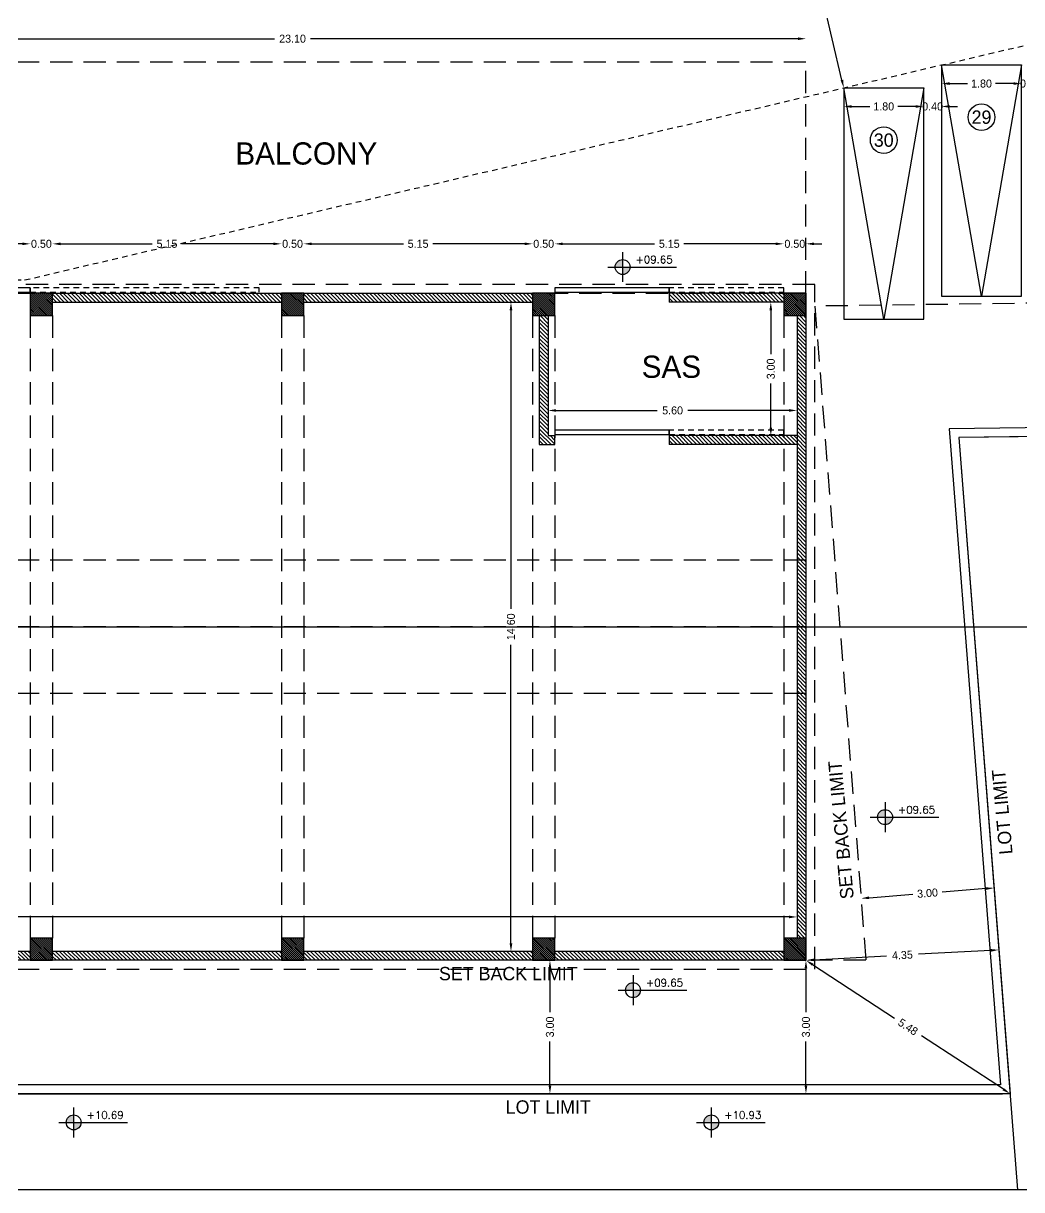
# Model space of a CAD drawing. Header units: metres. Extents: x -353217 to -351774, y -68080 to -67552.
# Drawn here: x -352449.55 to -352427.09, y -67885.88 to -67859.64 of the extents above; entities that cross this region are included whole.
import ezdxf
from ezdxf.enums import TextEntityAlignment as Align

# ---------------------------------------------------------------- set-up
doc = ezdxf.new("R2010")
doc.units = ezdxf.units.M
doc.header["$MEASUREMENT"] = 0
doc.header["$PDMODE"] = 2
doc.header["$PDSIZE"] = -0.6
doc.linetypes.add('DASHED', pattern=[0.75, 0.5, -0.25])
doc.linetypes.add('HIDDEN2', pattern=[0.1875, 0.125, -0.0625])
for name, color, linetype in [('A-dim', 4, 'Continuous'), ('A-HATCH', 9, 'Continuous'), ('A-levels', 4, 'Continuous'), ('A-TEXT', 6, 'Continuous'), ('A-walls', 5, 'Continuous'), ('axe', 9, 'HIDDEN2'), ('car', 7, 'Continuous'), ('Dim', 40, 'Continuous'), ('gate', 4, 'Continuous'), ('lot', 3, 'Continuous'), ('proj', 2, 'DASHED'), ('structure', 3, 'Continuous')]:
    doc.layers.add(name, color=color, linetype=linetype)
doc.styles.add('ROMANS', font='romans', dxfattribs={"height": 0.4})
doc.dimstyles.get("Standard").update_dxf_attribs({"dimtxt": 0.18, "dimasz": 0.18, "dimexe": 0.18, "dimexo": 0.0625, "dimgap": 0.09, "dimtad": 0, "dimzin": 0, "dimdsep": 46, "dimtxsty": 'Standard', "dimcen": 0.09, "dimse1": 1, "dimse2": 1, "dimadec": 0, "dimazin": 0, "dimtfac": 1, "dimtix": 1, "dimtofl": 0, "dimtmove": 0, "dimatfit": 3, "dimfxl": 1, "dimtolj": 1, "dimtzin": 0, "dimarcsym": 0})

# ---------------------------------------------------------------- blocks, each defined once
blk = doc.blocks.new('planlev')
h = blk.add_hatch(color=256)
h.paths.add_polyline_path([(0, 0.2, 0.414214), (-0.2, 0), (0, 0)])
h.paths.add_polyline_path([(0.2, 0), (0, 0), (0, -0.2, 0.414214)])
for p, q in [((0, 0.4), (0, -0.4)), ((-0.4, 0), (1.445, 0))]:
    blk.add_line(p, q)
blk.add_circle((0, 0), 0.2)
at = {"style": 'ROMANS'}
for tag, p in [('LEVEL-NOTATION', (0.345, 0.099)), ('FINISH', (0.345, -0.301))]:
    blk.add_attdef(tag, p, '', height=0.2, dxfattribs=at)
blk = doc.blocks.new('*D44')
at = {"layer": 'A-dim', "color": 0, "lineweight": -2, "transparency": 16777216}
for p, q in [((-352430.911, -67861.515), (-352430.506, -67861.515)), ((-352429.471, -67861.515), (-352429.876, -67861.515))]:
    blk.add_line(p, q, dxfattribs=at)
at = {"layer": 'A-dim', "color": 0, "transparency": 16777216}
for points in [[(-352430.911, -67861.485), (-352430.911, -67861.545), (-352431.091, -67861.515)], [(-352429.471, -67861.485), (-352429.471, -67861.545), (-352429.291, -67861.515)]]:
    blk.add_solid(points, dxfattribs=at)
at = {"layer": 'Defpoints', "color": 0, "transparency": 16777216}
for p in [(-352431.091, -67861.096), (-352429.291, -67861.096), (-352429.291, -67861.515)]:
    blk.add_point(p, dxfattribs=at)
at = {"layer": 'A-dim', "color": 0, "transparency": 16777216, "insert": (-352430.191, -67861.515), "char_height": 0.18, "attachment_point": 5}
blk.add_mtext('\\A1;1.80', dxfattribs=at)
blk = doc.blocks.new('*D45')
at = {"layer": 'A-dim', "color": 0, "lineweight": -2, "transparency": 16777216}
for p, q in [((-352429.471, -67861.515), (-352429.651, -67861.515)), ((-352428.711, -67861.515), (-352428.531, -67861.515))]:
    blk.add_line(p, q, dxfattribs=at)
at = {"layer": 'A-dim', "color": 0, "transparency": 16777216}
for points in [[(-352429.471, -67861.485), (-352429.471, -67861.545), (-352429.291, -67861.515)], [(-352428.711, -67861.485), (-352428.711, -67861.545), (-352428.891, -67861.515)]]:
    blk.add_solid(points, dxfattribs=at)
at = {"layer": 'Defpoints', "color": 0, "transparency": 16777216}
for p in [(-352429.291, -67861.096), (-352428.891, -67861.515), (-352428.891, -67861.515)]:
    blk.add_point(p, dxfattribs=at)
at = {"layer": 'A-dim', "color": 0, "transparency": 16777216, "insert": (-352429.091, -67861.515), "char_height": 0.18, "attachment_point": 5}
blk.add_mtext('\\A1;0.40', dxfattribs=at)
blk = doc.blocks.new('*D46')
at = {"layer": 'A-dim', "color": 0, "lineweight": -2, "transparency": 16777216}
for p, q in [((-352428.711, -67861), (-352428.306, -67861)), ((-352427.271, -67861), (-352427.676, -67861))]:
    blk.add_line(p, q, dxfattribs=at)
at = {"layer": 'A-dim', "color": 0, "transparency": 16777216}
for points in [[(-352428.711, -67860.97), (-352428.711, -67861.03), (-352428.891, -67861)], [(-352427.271, -67860.97), (-352427.271, -67861.03), (-352427.091, -67861)]]:
    blk.add_solid(points, dxfattribs=at)
at = {"layer": 'Defpoints', "color": 0, "transparency": 16777216}
for p in [(-352428.891, -67860.58), (-352427.091, -67860.58), (-352427.091, -67861)]:
    blk.add_point(p, dxfattribs=at)
at = {"layer": 'A-dim', "color": 0, "transparency": 16777216, "insert": (-352427.991, -67861), "char_height": 0.18, "attachment_point": 5}
blk.add_mtext('\\A1;1.80', dxfattribs=at)
blk = doc.blocks.new('*D47')
at = {"layer": 'A-dim', "color": 0, "lineweight": -2, "transparency": 16777216}
for p, q in [((-352427.271, -67861), (-352427.451, -67861)), ((-352426.511, -67861), (-352426.331, -67861))]:
    blk.add_line(p, q, dxfattribs=at)
at = {"layer": 'A-dim', "color": 0, "transparency": 16777216}
for points in [[(-352427.271, -67860.97), (-352427.271, -67861.03), (-352427.091, -67861)], [(-352426.511, -67860.97), (-352426.511, -67861.03), (-352426.691, -67861)]]:
    blk.add_solid(points, dxfattribs=at)
at = {"layer": 'Defpoints', "color": 0, "transparency": 16777216}
for p in [(-352427.091, -67860.58), (-352426.691, -67861), (-352426.691, -67861)]:
    blk.add_point(p, dxfattribs=at)
at = {"layer": 'A-dim', "color": 0, "transparency": 16777216, "insert": (-352426.891, -67861), "char_height": 0.18, "attachment_point": 5}
blk.add_mtext('\\A1;0.40', dxfattribs=at)
blk = doc.blocks.new('*D69')
at = {"layer": 'A-dim', "color": 0, "lineweight": -2, "transparency": 16777216}
for p, q in [((-352454.361, -67864.604), (-352452.296, -67864.604)), ((-352449.571, -67864.604), (-352451.636, -67864.604))]:
    blk.add_line(p, q, dxfattribs=at)
at = {"layer": 'A-dim', "color": 0, "transparency": 16777216}
for points in [[(-352454.361, -67864.574), (-352454.361, -67864.634), (-352454.541, -67864.604)], [(-352449.571, -67864.574), (-352449.571, -67864.634), (-352449.391, -67864.604)]]:
    blk.add_solid(points, dxfattribs=at)
at = {"layer": 'Defpoints', "color": 0, "transparency": 16777216}
for p in [(-352449.391, -67864.604), (-352454.541, -67865.716), (-352449.391, -67865.716)]:
    blk.add_point(p, dxfattribs=at)
at = {"layer": 'A-dim', "color": 0, "transparency": 16777216, "insert": (-352451.966, -67864.604), "char_height": 0.18, "attachment_point": 5}
blk.add_mtext('\\A1;5.15', dxfattribs=at)
blk = doc.blocks.new('*D70')
at = {"layer": 'A-dim', "color": 0, "lineweight": -2, "transparency": 16777216}
for p, q in [((-352449.571, -67864.604), (-352449.751, -67864.604)), ((-352448.711, -67864.604), (-352448.531, -67864.604))]:
    blk.add_line(p, q, dxfattribs=at)
at = {"layer": 'A-dim', "color": 0, "transparency": 16777216}
for points in [[(-352449.571, -67864.574), (-352449.571, -67864.634), (-352449.391, -67864.604)], [(-352448.711, -67864.574), (-352448.711, -67864.634), (-352448.891, -67864.604)]]:
    blk.add_solid(points, dxfattribs=at)
at = {"layer": 'Defpoints', "color": 0, "transparency": 16777216}
for p in [(-352448.891, -67864.604), (-352449.391, -67865.716), (-352448.891, -67865.716)]:
    blk.add_point(p, dxfattribs=at)
at = {"layer": 'A-dim', "color": 0, "transparency": 16777216, "insert": (-352449.141, -67864.604), "char_height": 0.18, "attachment_point": 5}
blk.add_mtext('\\A1;0.50', dxfattribs=at)
blk = doc.blocks.new('*D71')
at = {"layer": 'A-dim', "color": 0, "lineweight": -2, "transparency": 16777216}
for p, q in [((-352448.711, -67864.604), (-352446.646, -67864.604)), ((-352443.921, -67864.604), (-352445.986, -67864.604))]:
    blk.add_line(p, q, dxfattribs=at)
at = {"layer": 'A-dim', "color": 0, "transparency": 16777216}
for points in [[(-352448.711, -67864.574), (-352448.711, -67864.634), (-352448.891, -67864.604)], [(-352443.921, -67864.574), (-352443.921, -67864.634), (-352443.741, -67864.604)]]:
    blk.add_solid(points, dxfattribs=at)
at = {"layer": 'Defpoints', "color": 0, "transparency": 16777216}
for p in [(-352443.741, -67864.604), (-352448.891, -67865.716), (-352443.741, -67865.716)]:
    blk.add_point(p, dxfattribs=at)
at = {"layer": 'A-dim', "color": 0, "transparency": 16777216, "insert": (-352446.316, -67864.604), "char_height": 0.18, "attachment_point": 5}
blk.add_mtext('\\A1;5.15', dxfattribs=at)
blk = doc.blocks.new('*D72')
at = {"layer": 'A-dim', "color": 0, "lineweight": -2, "transparency": 16777216}
for p, q in [((-352443.921, -67864.604), (-352444.101, -67864.604)), ((-352443.061, -67864.604), (-352442.881, -67864.604))]:
    blk.add_line(p, q, dxfattribs=at)
at = {"layer": 'A-dim', "color": 0, "transparency": 16777216}
for points in [[(-352443.921, -67864.574), (-352443.921, -67864.634), (-352443.741, -67864.604)], [(-352443.061, -67864.574), (-352443.061, -67864.634), (-352443.241, -67864.604)]]:
    blk.add_solid(points, dxfattribs=at)
at = {"layer": 'Defpoints', "color": 0, "transparency": 16777216}
for p in [(-352443.241, -67864.604), (-352443.741, -67865.716), (-352443.241, -67865.716)]:
    blk.add_point(p, dxfattribs=at)
at = {"layer": 'A-dim', "color": 0, "transparency": 16777216, "insert": (-352443.491, -67864.604), "char_height": 0.18, "attachment_point": 5}
blk.add_mtext('\\A1;0.50', dxfattribs=at)
blk = doc.blocks.new('*D73')
at = {"layer": 'A-dim', "color": 0, "lineweight": -2, "transparency": 16777216}
for p, q in [((-352443.061, -67864.604), (-352440.996, -67864.604)), ((-352438.271, -67864.604), (-352440.336, -67864.604))]:
    blk.add_line(p, q, dxfattribs=at)
at = {"layer": 'A-dim', "color": 0, "transparency": 16777216}
for points in [[(-352443.061, -67864.574), (-352443.061, -67864.634), (-352443.241, -67864.604)], [(-352438.271, -67864.574), (-352438.271, -67864.634), (-352438.091, -67864.604)]]:
    blk.add_solid(points, dxfattribs=at)
at = {"layer": 'Defpoints', "color": 0, "transparency": 16777216}
for p in [(-352438.091, -67864.604), (-352443.241, -67865.716), (-352438.091, -67865.716)]:
    blk.add_point(p, dxfattribs=at)
at = {"layer": 'A-dim', "color": 0, "transparency": 16777216, "insert": (-352440.666, -67864.604), "char_height": 0.18, "attachment_point": 5}
blk.add_mtext('\\A1;5.15', dxfattribs=at)
blk = doc.blocks.new('*D74')
at = {"layer": 'A-dim', "color": 0, "lineweight": -2, "transparency": 16777216}
for p, q in [((-352438.271, -67864.604), (-352438.451, -67864.604)), ((-352437.411, -67864.604), (-352437.231, -67864.604))]:
    blk.add_line(p, q, dxfattribs=at)
at = {"layer": 'A-dim', "color": 0, "transparency": 16777216}
for points in [[(-352438.271, -67864.574), (-352438.271, -67864.634), (-352438.091, -67864.604)], [(-352437.411, -67864.574), (-352437.411, -67864.634), (-352437.591, -67864.604)]]:
    blk.add_solid(points, dxfattribs=at)
at = {"layer": 'Defpoints', "color": 0, "transparency": 16777216}
for p in [(-352437.591, -67864.604), (-352438.091, -67865.716), (-352437.591, -67865.716)]:
    blk.add_point(p, dxfattribs=at)
at = {"layer": 'A-dim', "color": 0, "transparency": 16777216, "insert": (-352437.841, -67864.604), "char_height": 0.18, "attachment_point": 5}
blk.add_mtext('\\A1;0.50', dxfattribs=at)
blk = doc.blocks.new('*D75')
at = {"layer": 'A-dim', "color": 0, "lineweight": -2, "transparency": 16777216}
for p, q in [((-352437.411, -67864.604), (-352435.346, -67864.604)), ((-352432.621, -67864.604), (-352434.686, -67864.604))]:
    blk.add_line(p, q, dxfattribs=at)
at = {"layer": 'A-dim', "color": 0, "transparency": 16777216}
for points in [[(-352437.411, -67864.574), (-352437.411, -67864.634), (-352437.591, -67864.604)], [(-352432.621, -67864.574), (-352432.621, -67864.634), (-352432.441, -67864.604)]]:
    blk.add_solid(points, dxfattribs=at)
at = {"layer": 'Defpoints', "color": 0, "transparency": 16777216}
for p in [(-352432.441, -67864.604), (-352437.591, -67865.716), (-352432.441, -67865.716)]:
    blk.add_point(p, dxfattribs=at)
at = {"layer": 'A-dim', "color": 0, "transparency": 16777216, "insert": (-352435.016, -67864.604), "char_height": 0.18, "attachment_point": 5}
blk.add_mtext('\\A1;5.15', dxfattribs=at)
blk = doc.blocks.new('*D76')
at = {"layer": 'A-dim', "color": 0, "lineweight": -2, "transparency": 16777216}
for p, q in [((-352432.621, -67864.604), (-352432.801, -67864.604)), ((-352431.761, -67864.604), (-352431.581, -67864.604))]:
    blk.add_line(p, q, dxfattribs=at)
at = {"layer": 'A-dim', "color": 0, "transparency": 16777216}
for points in [[(-352432.621, -67864.574), (-352432.621, -67864.634), (-352432.441, -67864.604)], [(-352431.761, -67864.574), (-352431.761, -67864.634), (-352431.941, -67864.604)]]:
    blk.add_solid(points, dxfattribs=at)
at = {"layer": 'Defpoints', "color": 0, "transparency": 16777216}
for p in [(-352431.941, -67864.604), (-352432.441, -67865.716), (-352431.941, -67865.716)]:
    blk.add_point(p, dxfattribs=at)
at = {"layer": 'A-dim', "color": 0, "transparency": 16777216, "insert": (-352432.191, -67864.604), "char_height": 0.18, "attachment_point": 5}
blk.add_mtext('\\A1;0.50', dxfattribs=at)
blk = doc.blocks.new('*D82')
at = {"layer": 'A-dim', "color": 0, "lineweight": -2, "transparency": 16777216}
for p, q in [((-352432.731, -67866.096), (-352432.731, -67867.086)), ((-352432.731, -67868.736), (-352432.731, -67867.746))]:
    blk.add_line(p, q, dxfattribs=at)
at = {"layer": 'A-dim', "color": 0, "transparency": 16777216}
for points in [[(-352432.761, -67866.096), (-352432.701, -67866.096), (-352432.731, -67865.916)], [(-352432.761, -67868.736), (-352432.701, -67868.736), (-352432.731, -67868.916)]]:
    blk.add_solid(points, dxfattribs=at)
at = {"layer": 'Defpoints', "color": 0, "transparency": 16777216}
for p in [(-352432.441, -67865.916), (-352432.731, -67868.916), (-352432.441, -67868.916)]:
    blk.add_point(p, dxfattribs=at)
at = {"layer": 'A-dim', "color": 0, "transparency": 16777216, "insert": (-352432.731, -67867.416), "char_height": 0.18, "attachment_point": 5, "rotation": 90}
blk.add_mtext('\\A1;3.00', dxfattribs=at)
blk = doc.blocks.new('*D83')
at = {"layer": 'A-dim', "color": 0, "lineweight": -2, "transparency": 16777216}
for p, q in [((-352437.561, -67868.351), (-352435.286, -67868.351)), ((-352432.321, -67868.351), (-352434.596, -67868.351))]:
    blk.add_line(p, q, dxfattribs=at)
at = {"layer": 'A-dim', "color": 0, "transparency": 16777216}
for points in [[(-352437.561, -67868.321), (-352437.561, -67868.381), (-352437.741, -67868.351)], [(-352432.321, -67868.321), (-352432.321, -67868.381), (-352432.141, -67868.351)]]:
    blk.add_solid(points, dxfattribs=at)
at = {"layer": 'Defpoints', "color": 0, "transparency": 16777216}
for p in [(-352437.741, -67868.351), (-352437.741, -67868.916), (-352432.141, -67868.916)]:
    blk.add_point(p, dxfattribs=at)
at = {"layer": 'A-dim', "color": 0, "transparency": 16777216, "insert": (-352434.941, -67868.351), "char_height": 0.18, "attachment_point": 5}
blk.add_mtext('\\A1;5.60', dxfattribs=at)
blk = doc.blocks.new('*D85')
at = {"layer": 'A-dim', "color": 0, "lineweight": -2, "transparency": 16777216}
for p, q in [((-352454.861, -67859.991), (-352443.896, -67859.991)), ((-352432.121, -67859.991), (-352443.086, -67859.991))]:
    blk.add_line(p, q, dxfattribs=at)
at = {"layer": 'A-dim', "color": 0, "transparency": 16777216}
for points in [[(-352454.861, -67859.961), (-352454.861, -67860.021), (-352455.041, -67859.991)], [(-352432.121, -67859.961), (-352432.121, -67860.021), (-352431.941, -67859.991)]]:
    blk.add_solid(points, dxfattribs=at)
at = {"layer": 'Defpoints', "color": 0, "transparency": 16777216}
for p in [(-352431.941, -67859.991), (-352455.041, -67860.516), (-352431.941, -67860.516)]:
    blk.add_point(p, dxfattribs=at)
at = {"layer": 'A-dim', "color": 0, "transparency": 16777216, "insert": (-352443.491, -67859.991), "char_height": 0.18, "attachment_point": 5}
blk.add_mtext('\\A1;23.10', dxfattribs=at)
blk = doc.blocks.new('*D90')
at = {"layer": 'A-dim', "color": 0, "lineweight": -2, "transparency": 16777216}
for p, q in [((-352427.89, -67879.104), (-352428.877, -67879.181)), ((-352430.522, -67879.31), (-352429.535, -67879.233))]:
    blk.add_line(p, q, dxfattribs=at)
at = {"layer": 'A-dim', "color": 0, "transparency": 16777216}
for points in [[(-352427.892, -67879.075), (-352427.887, -67879.134), (-352427.71, -67879.09)], [(-352430.524, -67879.28), (-352430.519, -67879.34), (-352430.701, -67879.324)]]:
    blk.add_solid(points, dxfattribs=at)
at = {"layer": 'Defpoints', "color": 0, "transparency": 16777216}
for p in [(-352427.71, -67879.09), (-352427.602, -67880.483), (-352430.592, -67880.716)]:
    blk.add_point(p, dxfattribs=at)
at = {"layer": 'A-dim', "color": 0, "transparency": 16777216, "insert": (-352429.206, -67879.207), "char_height": 0.18, "attachment_point": 5, "rotation": 4.4625}
blk.add_mtext('\\A1;3.00', dxfattribs=at)
blk = doc.blocks.new('*D200')
at = {"layer": 'A-dim', "color": 0, "lineweight": -2, "transparency": 16777216}
for p, q in [((-352432.42, -67855.43), (-352431.851, -67857.854)), ((-352431.132, -67860.921), (-352431.701, -67858.497))]:
    blk.add_line(p, q, dxfattribs=at)
at = {"layer": 'A-dim', "color": 0, "transparency": 16777216}
for points in [[(-352432.39, -67855.423), (-352432.449, -67855.437), (-352432.461, -67855.255)], [(-352431.103, -67860.914), (-352431.162, -67860.928), (-352431.091, -67861.096)]]:
    blk.add_solid(points, dxfattribs=at)
at = {"layer": 'Defpoints', "color": 0, "transparency": 16777216}
for p in [(-352432.601, -67855.288), (-352431.232, -67861.129), (-352431.091, -67861.096)]:
    blk.add_point(p, dxfattribs=at)
at = {"layer": 'A-dim', "color": 0, "transparency": 16777216, "insert": (-352431.776, -67858.175), "char_height": 0.18, "attachment_point": 5, "rotation": 283.1948}
blk.add_mtext('\\A1;6.00', dxfattribs=at)
blk = doc.blocks.new('*D233')
at = {"layer": 'A-dim', "color": 0, "lineweight": -2, "transparency": 16777216}
for p, q in [((-352437.7, -67880.896), (-352437.7, -67881.886)), ((-352437.7, -67883.536), (-352437.7, -67882.546))]:
    blk.add_line(p, q, dxfattribs=at)
at = {"layer": 'A-dim', "color": 0, "transparency": 16777216}
for points in [[(-352437.73, -67880.896), (-352437.67, -67880.896), (-352437.7, -67880.716)], [(-352437.73, -67883.536), (-352437.67, -67883.536), (-352437.7, -67883.716)]]:
    blk.add_solid(points, dxfattribs=at)
at = {"layer": 'Defpoints', "color": 0, "transparency": 16777216}
for p in [(-352437.591, -67880.716), (-352437.7, -67883.716), (-352437.591, -67883.716)]:
    blk.add_point(p, dxfattribs=at)
at = {"layer": 'A-dim', "color": 0, "transparency": 16777216, "insert": (-352437.7, -67882.216), "char_height": 0.18, "attachment_point": 5, "rotation": 90}
blk.add_mtext('\\A1;3.00', dxfattribs=at)
blk = doc.blocks.new('*D259')
at = {"layer": 'A-dim', "color": 0, "lineweight": -2, "transparency": 16777216}
for p, q in [((-352471.611, -67879.742), (-352452.416, -67879.742)), ((-352432.321, -67879.742), (-352451.516, -67879.742))]:
    blk.add_line(p, q, dxfattribs=at)
at = {"layer": 'A-dim', "color": 0, "transparency": 16777216}
for points in [[(-352471.611, -67879.712), (-352471.611, -67879.772), (-352471.791, -67879.742)], [(-352432.321, -67879.712), (-352432.321, -67879.772), (-352432.141, -67879.742)]]:
    blk.add_solid(points, dxfattribs=at)
at = {"layer": 'Defpoints', "color": 0, "transparency": 16777216}
for p in [(-352432.141, -67879.742), (-352471.791, -67880.216), (-352432.141, -67880.216)]:
    blk.add_point(p, dxfattribs=at)
at = {"layer": 'A-dim', "color": 0, "transparency": 16777216, "insert": (-352451.966, -67879.742), "char_height": 0.18, "attachment_point": 5}
blk.add_mtext('\\A1;39.65', dxfattribs=at)
blk = doc.blocks.new('*D260')
at = {"layer": 'A-dim', "color": 0, "lineweight": -2, "transparency": 16777216}
for p, q in [((-352438.577, -67866.096), (-352438.577, -67872.811)), ((-352438.577, -67880.336), (-352438.577, -67873.621))]:
    blk.add_line(p, q, dxfattribs=at)
at = {"layer": 'A-dim', "color": 0, "transparency": 16777216}
for points in [[(-352438.607, -67866.096), (-352438.547, -67866.096), (-352438.577, -67865.916)], [(-352438.607, -67880.336), (-352438.547, -67880.336), (-352438.577, -67880.516)]]:
    blk.add_solid(points, dxfattribs=at)
at = {"layer": 'Defpoints', "color": 0, "transparency": 16777216}
for p in [(-352438.091, -67865.916), (-352438.577, -67880.516), (-352438.091, -67880.516)]:
    blk.add_point(p, dxfattribs=at)
at = {"layer": 'A-dim', "color": 0, "transparency": 16777216, "insert": (-352438.577, -67873.216), "char_height": 0.18, "attachment_point": 5, "rotation": 90}
blk.add_mtext('\\A1;14.60', dxfattribs=at)
blk = doc.blocks.new('*D357')
at = {"layer": 'A-dim', "color": 0, "lineweight": -2, "transparency": 16777216}
for p, q in [((-352431.79, -67880.815), (-352429.946, -67882.019)), ((-352427.5, -67883.618), (-352429.344, -67882.413))]:
    blk.add_line(p, q, dxfattribs=at)
at = {"layer": 'A-dim', "color": 0, "transparency": 16777216}
for points in [[(-352431.774, -67880.79), (-352431.806, -67880.84), (-352431.941, -67880.716)], [(-352427.483, -67883.593), (-352427.516, -67883.643), (-352427.349, -67883.716)]]:
    blk.add_solid(points, dxfattribs=at)
at = {"layer": 'Defpoints', "color": 0, "transparency": 16777216}
for p in [(-352431.941, -67880.716), (-352427.349, -67883.716), (-352427.349, -67883.716)]:
    blk.add_point(p, dxfattribs=at)
at = {"layer": 'A-dim', "color": 0, "transparency": 16777216, "insert": (-352429.645, -67882.216), "char_height": 0.18, "attachment_point": 5, "rotation": 326.8398}
blk.add_mtext('\\A1;5.48', dxfattribs=at)
blk = doc.blocks.new('*D358')
at = {"layer": 'A-dim', "color": 0, "lineweight": -2, "transparency": 16777216}
for p, q in [((-352431.941, -67880.896), (-352431.941, -67881.886)), ((-352431.941, -67883.536), (-352431.941, -67882.546))]:
    blk.add_line(p, q, dxfattribs=at)
at = {"layer": 'A-dim', "color": 0, "transparency": 16777216}
for points in [[(-352431.971, -67880.896), (-352431.911, -67880.896), (-352431.941, -67880.716)], [(-352431.971, -67883.536), (-352431.911, -67883.536), (-352431.941, -67883.716)]]:
    blk.add_solid(points, dxfattribs=at)
at = {"layer": 'Defpoints', "color": 0, "transparency": 16777216}
for p in [(-352431.941, -67880.716), (-352431.941, -67883.716), (-352431.941, -67883.716)]:
    blk.add_point(p, dxfattribs=at)
at = {"layer": 'A-dim', "color": 0, "transparency": 16777216, "insert": (-352431.941, -67882.216), "char_height": 0.18, "attachment_point": 5, "rotation": 90}
blk.add_mtext('\\A1;3.00', dxfattribs=at)
blk = doc.blocks.new('*D359')
at = {"layer": 'A-dim', "color": 0, "lineweight": -2, "transparency": 16777216}
for p, q in [((-352431.761, -67880.707), (-352430.131, -67880.619)), ((-352427.781, -67880.493), (-352429.412, -67880.58))]:
    blk.add_line(p, q, dxfattribs=at)
at = {"layer": 'A-dim', "color": 0, "transparency": 16777216}
for points in [[(-352431.762, -67880.677), (-352431.759, -67880.737), (-352431.941, -67880.716)], [(-352427.783, -67880.463), (-352427.78, -67880.523), (-352427.602, -67880.483)]]:
    blk.add_solid(points, dxfattribs=at)
at = {"layer": 'Defpoints', "color": 0, "transparency": 16777216}
for p in [(-352427.602, -67880.483), (-352427.602, -67880.483), (-352431.941, -67880.716)]:
    blk.add_point(p, dxfattribs=at)
at = {"layer": 'A-dim', "color": 0, "transparency": 16777216, "insert": (-352429.771, -67880.6), "char_height": 0.18, "attachment_point": 5, "rotation": 3.0793}
blk.add_mtext('\\A1;4.35', dxfattribs=at)

msp = doc.modelspace()

# ---------------------------------------------------------------- hatches: boundary and pattern name
at = {"layer": 'A-HATCH'}
h = msp.add_hatch(dxfattribs=at)
h.set_pattern_fill('LINE', color=256, scale=0.25, angle=315, style=0)
h.set_pattern_definition([(315, (-352449.390604, -67866.216397), (0.0220971, 0.0220971), [])])
h.paths.add_polyline_path([(-352448.8906036, -67865.7163974), (-352449.3906036, -67865.7163974), (-352449.3906036, -67866.2163974), (-352448.8906036, -67866.2163974)])
h = msp.add_hatch(dxfattribs=at)
h.set_pattern_fill('LINE', color=256, scale=0.5, angle=315, style=0)
h.set_pattern_definition([(315, (-352448.890604, -67865.9164), (0.0441942, 0.0441942), [])])
h.paths.add_polyline_path([(-352443.7406036, -67865.7163974), (-352448.8906036, -67865.7163974), (-352448.8906036, -67865.9163974), (-352443.7406036, -67865.9163974)])
h = msp.add_hatch(dxfattribs=at)
h.set_pattern_fill('LINE', color=256, scale=0.25, angle=315, style=0)
h.set_pattern_definition([(315, (-352443.740604, -67866.216397), (0.0220971, 0.0220971), [])])
h.paths.add_polyline_path([(-352443.2406036, -67865.7163974), (-352443.7406036, -67865.7163974), (-352443.7406036, -67866.2163974), (-352443.2406036, -67866.2163974)])
h = msp.add_hatch(dxfattribs=at)
h.set_pattern_fill('LINE', color=256, scale=0.5, angle=315, style=0)
h.set_pattern_definition([(315, (-352443.240604, -67865.9164), (0.0441942, 0.0441942), [])])
h.paths.add_polyline_path([(-352438.0906036, -67865.7163974), (-352443.2406036, -67865.7163974), (-352443.2406036, -67865.9163974), (-352438.0906036, -67865.9163974)])
h = msp.add_hatch(dxfattribs=at)
h.set_pattern_fill('LINE', color=256, scale=0.25, angle=315, style=0)
h.set_pattern_definition([(315, (-352438.090604, -67866.216397), (0.0220971, 0.0220971), [])])
h.paths.add_polyline_path([(-352437.5906036, -67865.7163974), (-352438.0906036, -67865.7163974), (-352438.0906036, -67866.2163974), (-352437.5906036, -67866.2163974)])
h = msp.add_hatch(dxfattribs=at)
h.set_pattern_fill('LINE', color=256, scale=0.5, angle=315, style=0)
h.set_pattern_definition([(315, (-352435.015604, -67865.9164), (0.0441942, 0.0441942), [])])
h.paths.add_polyline_path([(-352432.4406036, -67865.7163974), (-352435.0156036, -67865.7163974), (-352435.0156036, -67865.9163974), (-352432.4406036, -67865.9163974)])
h = msp.add_hatch(dxfattribs=at)
h.set_pattern_fill('LINE', color=256, scale=0.25, angle=315, style=0)
h.set_pattern_definition([(315, (-352432.440604, -67866.216397), (0.0220971, 0.0220971), [])])
h.paths.add_polyline_path([(-352431.9406036, -67865.7163974), (-352432.4406036, -67865.7163974), (-352432.4406036, -67866.2163974), (-352431.9406036, -67866.2163974)])
h = msp.add_hatch(dxfattribs=at)
h.set_pattern_fill('LINE', color=256, scale=0.5, angle=315, style=0)
h.set_pattern_definition([(315, (-352437.940604, -67869.1164), (0.0441942, 0.0441942), [])])
h.paths.add_polyline_path([(-352437.7406036, -67866.2163974), (-352437.9406036, -67866.2163974), (-352437.9406036, -67869.1163974), (-352437.5906036, -67869.1163974), (-352437.5906036, -67868.9163974), (-352437.7406036, -67868.9163974)])
h = msp.add_hatch(dxfattribs=at)
h.set_pattern_fill('LINE', color=256, scale=0.5, angle=315, style=0)
h.set_pattern_definition([(315, (-352432.140604, -67880.2164), (0.04419417, 0.04419417), [])])
h.paths.add_polyline_path([(-352431.9406036, -67866.2163974), (-352432.1406036, -67866.2163974), (-352432.1406036, -67880.2163974), (-352431.9406036, -67880.2163974)])
h = msp.add_hatch(dxfattribs=at)
h.set_pattern_fill('LINE', color=256, scale=0.5, angle=315, style=0)
h.set_pattern_definition([(315, (-352435.015604, -67869.1164), (0.0441942, 0.0441942), [])])
h.paths.add_polyline_path([(-352432.1406036, -67868.9163974), (-352435.0156036, -67868.9163974), (-352435.0156036, -67869.1163974), (-352432.1406036, -67869.1163974)])
h = msp.add_hatch(dxfattribs=at)
h.set_pattern_fill('LINE', color=256, scale=0.25, angle=315, style=0)
h.set_pattern_definition([(315, (-352449.390604, -67880.716397), (0.0220971, 0.0220971), [])])
h.paths.add_polyline_path([(-352448.8906036, -67880.2163974), (-352449.3906036, -67880.2163974), (-352449.3906036, -67880.7163974), (-352448.8906036, -67880.7163974)])
h = msp.add_hatch(dxfattribs=at)
h.set_pattern_fill('LINE', color=256, scale=0.25, angle=315, style=0)
h.set_pattern_definition([(315, (-352443.740604, -67880.716397), (0.0220971, 0.0220971), [])])
h.paths.add_polyline_path([(-352443.2406036, -67880.2163974), (-352443.7406036, -67880.2163974), (-352443.7406036, -67880.7163974), (-352443.2406036, -67880.7163974)])
h = msp.add_hatch(dxfattribs=at)
h.set_pattern_fill('LINE', color=256, scale=0.25, angle=315, style=0)
h.set_pattern_definition([(315, (-352438.090604, -67880.716397), (0.0220971, 0.0220971), [])])
h.paths.add_polyline_path([(-352437.5906036, -67880.2163974), (-352438.0906036, -67880.2163974), (-352438.0906036, -67880.7163974), (-352437.5906036, -67880.7163974)])
h = msp.add_hatch(dxfattribs=at)
h.set_pattern_fill('LINE', color=256, scale=0.25, angle=315, style=0)
h.set_pattern_definition([(315, (-352432.440604, -67880.716397), (0.0220971, 0.0220971), [])])
h.paths.add_polyline_path([(-352431.9406036, -67880.2163974), (-352432.4406036, -67880.2163974), (-352432.4406036, -67880.7163974), (-352431.9406036, -67880.7163974)])
h = msp.add_hatch(dxfattribs=at)
h.set_pattern_fill('LINE', color=256, scale=0.5, angle=315, style=0)
h.set_pattern_definition([(315, (-352454.540604, -67880.7164), (0.0441942, 0.0441942), [])])
h.paths.add_polyline_path([(-352449.3906036, -67880.5163974), (-352454.5406036, -67880.5163974), (-352454.5406036, -67880.7163974), (-352449.3906036, -67880.7163974)])
h = msp.add_hatch(dxfattribs=at)
h.set_pattern_fill('LINE', color=256, scale=0.5, angle=315, style=0)
h.set_pattern_definition([(315, (-352448.890604, -67880.7164), (0.0441942, 0.0441942), [])])
h.paths.add_polyline_path([(-352443.7406036, -67880.5163974), (-352448.8906036, -67880.5163974), (-352448.8906036, -67880.7163974), (-352443.7406036, -67880.7163974)])
h = msp.add_hatch(dxfattribs=at)
h.set_pattern_fill('LINE', color=256, scale=0.5, angle=315, style=0)
h.set_pattern_definition([(315, (-352443.240604, -67880.7164), (0.0441942, 0.0441942), [])])
h.paths.add_polyline_path([(-352438.0906036, -67880.5163974), (-352443.2406036, -67880.5163974), (-352443.2406036, -67880.7163974), (-352438.0906036, -67880.7163974)])
h = msp.add_hatch(dxfattribs=at)
h.set_pattern_fill('LINE', color=256, scale=0.5, angle=315, style=0)
h.set_pattern_definition([(315, (-352437.590604, -67880.7164), (0.0441942, 0.0441942), [])])
h.paths.add_polyline_path([(-352432.4406036, -67880.5163974), (-352437.5906036, -67880.5163974), (-352437.5906036, -67880.7163974), (-352432.4406036, -67880.7163974)])

# ---------------------------------------------------------------- linework, layer by layer
for p, q in [((-352405.2698072, -67868.6562714), (-352428.500662, -67868.9620125)), ((-352428.500662, -67868.9620125), (-352427.180685, -67885.8752964)), ((-352479.1960723, -67883.7163974), (-352427.5158223, -67883.7163974))]:
    msp.add_line(p, q)
at = {"layer": 'A-TEXT'}
for centre in [(-352427.991215, -67861.7547973), (-352430.191215, -67862.2705901)]:
    msp.add_circle(centre, 0.3, dxfattribs=at)
at = {"layer": 'A-walls'}
for p, q in [((-352435.0156036, -67865.7163974), (-352435.0156036, -67865.9163974)), ((-352432.4406036, -67865.7163974), (-352435.0156036, -67865.7163974)), ((-352432.4406036, -67865.9163974), (-352435.0156036, -67865.9163974)), ((-352437.9406036, -67866.2163974), (-352437.9406036, -67869.1163974)), ((-352437.7406036, -67866.2163974), (-352437.7406036, -67868.9163974)), ((-352437.9406036, -67869.1163974), (-352437.5906036, -67869.1163974)), ((-352437.7406036, -67868.9163974), (-352437.5906036, -67868.9163974)), ((-352437.5906036, -67869.1002726), (-352437.5906036, -67868.9163974)), ((-352437.5906036, -67869.1163974), (-352437.5906036, -67868.9163974)), ((-352435.0156036, -67868.9163974), (-352435.0156036, -67869.1163974)), ((-352432.1406036, -67868.9163974), (-352435.0156036, -67868.9163974)), ((-352432.1406036, -67869.1163974), (-352435.0156036, -67869.1163974)), ((-352482.7184885, -67873.2163974), (-352424.3441649, -67873.2163974))]:
    msp.add_line(p, q, dxfattribs=at)
for points in [[(-352479.7652508, -67858.3676991), (-352479.7797468, -67857.8507424), (-352414.4923415, -67842.5440272), (-352413.8815705, -67868.5693195), (-352428.7166581, -67868.7648419), (-352427.5653906, -67883.5163974), (-352479.0600533, -67883.5163974), (-352479.6250452, -67863.3676991)], [(-352432.1406036, -67865.7163974), (-352431.9406036, -67865.7163974), (-352431.9406036, -67880.7163974), (-352471.9906036, -67880.7163974)], [(-352448.8906036, -67865.7163974), (-352443.7406036, -67865.7163974)], [(-352443.2406036, -67865.7163974), (-352438.0906036, -67865.7163974)], [(-352448.8906036, -67865.9163974), (-352443.7406036, -67865.9163974)], [(-352443.2406036, -67865.9163974), (-352438.0906036, -67865.9163974)], [(-352432.1406036, -67866.2163974), (-352432.1406036, -67880.2163974)], [(-352449.3906036, -67880.5163974), (-352454.5406036, -67880.5163974)], [(-352443.7406036, -67880.5163974), (-352448.8906036, -67880.5163974)], [(-352438.0906036, -67880.5163974), (-352443.2406036, -67880.5163974)], [(-352432.4406036, -67880.5163974), (-352437.5906036, -67880.5163974)]]:
    msp.add_lwpolyline(points, dxfattribs=at)
at = {"layer": 'axe'}
msp.add_lwpolyline([(-352479.6057944, -67864.0542222), (-352473.7957375, -67865.4163974), (-352449.5176861, -67865.4163974), (-352414.1501632, -67857.1244366)], dxfattribs=at)
at = {"layer": 'car'}
for points in [[(-352428.891215, -67860.580495), (-352428.891215, -67865.780495), (-352427.091215, -67865.780495), (-352427.091215, -67860.580495), (-352427.991215, -67865.780495), (-352428.891215, -67860.580495), (-352427.091215, -67860.580495)], [(-352431.091215, -67861.0962878), (-352431.091215, -67866.2962878), (-352429.291215, -67866.2962878), (-352429.291215, -67861.0962878), (-352430.191215, -67866.2962878), (-352431.091215, -67861.0962878), (-352429.291215, -67861.0962878)]]:
    msp.add_lwpolyline(points, dxfattribs=at)
at = {"layer": 'Dim'}
msp.add_lwpolyline([(-352494.2698072, -67841.8752964), (-352405.2698072, -67841.8752964), (-352405.2698072, -67885.8752964), (-352494.2698072, -67885.8752964)], close=True, dxfattribs=at)
at = {"layer": 'gate'}
for points in [[(-352449.3906036, -67865.5913974), (-352454.5406036, -67865.5913974), (-352454.5406036, -67865.6913974), (-352449.3906036, -67865.6913974)], [(-352435.0156036, -67865.5939185), (-352437.5906036, -67865.5939185), (-352437.5906036, -67865.6913974), (-352435.0156036, -67865.6913974)], [(-352435.0156036, -67868.7939185), (-352437.5906036, -67868.7939185), (-352437.5906036, -67868.8913974), (-352435.0156036, -67868.8913974)]]:
    msp.add_lwpolyline(points, close=True, dxfattribs=at)
at = {"layer": 'gate', "linetype": 'HIDDEN2'}
for points in [[(-352444.2406036, -67865.5913974), (-352449.3906036, -67865.5913974), (-352449.3906036, -67865.6913974), (-352444.2406036, -67865.6913974)], [(-352432.4406036, -67865.5939185), (-352435.0156036, -67865.5939185), (-352435.0156036, -67865.6913974), (-352432.4406036, -67865.6913974)], [(-352432.4406036, -67868.7939185), (-352435.0156036, -67868.7939185), (-352435.0156036, -67868.8913974), (-352432.4406036, -67868.8913974)]]:
    msp.add_lwpolyline(points, close=True, dxfattribs=at)
at = {"layer": 'lot'}
msp.add_lwpolyline([(-352479.9842414, -67857.6932632), (-352414.2981757, -67842.2930815), (-352413.6768847, -67868.7666391), (-352428.500662, -67868.9620125), (-352427.3491737, -67883.7163974), (-352479.2545236, -67883.7163974), (-352479.9842414, -67857.6932632)], dxfattribs=at)
at = {"layer": 'lot', "linetype": 'DASHED'}
msp.add_lwpolyline([(-352476.9168237, -67860.0554514), (-352417.2106625, -67846.0572659), (-352416.7471723, -67865.8068441), (-352431.7406036, -67866.0044534), (-352430.5924275, -67880.7163974), (-352476.3374678, -67880.7163974)], close=True, dxfattribs=at)
at = {"layer": 'proj'}
for p, q in [((-352449.3906036, -67866.2163974), (-352449.3906036, -67880.2163974)), ((-352448.8906036, -67866.2163974), (-352448.8906036, -67880.2163974)), ((-352443.7406036, -67866.2163974), (-352443.7406036, -67880.2163974)), ((-352443.2406036, -67866.2163974), (-352443.2406036, -67880.2163974)), ((-352438.0906036, -67866.2163974), (-352438.0906036, -67880.2163974)), ((-352437.5906036, -67866.2163974), (-352437.5906036, -67880.2163974)), ((-352432.4406036, -67866.2163974), (-352432.4406036, -67880.2163974)), ((-352431.9406036, -67871.7163974), (-352471.9906036, -67871.7163974)), ((-352431.9406036, -67873.2163974), (-352471.9906036, -67873.2163974)), ((-352431.9406036, -67874.7163974), (-352471.9906036, -67874.7163974))]:
    msp.add_line(p, q, dxfattribs=at)
for points in [[(-352431.9406036, -67865.7163974), (-352431.9406036, -67860.5163974), (-352455.0406036, -67860.5163974), (-352455.0406036, -67865.7163974)], [(-352472.1906036, -67880.9163974), (-352431.7406036, -67880.9163974), (-352431.7406036, -67865.5163974), (-352472.1906036, -67865.5163974)]]:
    msp.add_lwpolyline(points, close=True, dxfattribs=at)
at = {"layer": 'structure'}
for points in [[(-352449.3906036, -67866.2163974), (-352448.8906036, -67866.2163974), (-352448.8906036, -67865.7163974), (-352449.3906036, -67865.7163974)], [(-352438.0906036, -67866.2163974), (-352437.5906036, -67866.2163974), (-352437.5906036, -67865.7163974), (-352438.0906036, -67865.7163974)], [(-352432.4406036, -67866.2163974), (-352431.9406036, -67866.2163974), (-352431.9406036, -67865.7163974), (-352432.4406036, -67865.7163974)], [(-352449.3906036, -67880.7163974), (-352448.8906036, -67880.7163974), (-352448.8906036, -67880.2163974), (-352449.3906036, -67880.2163974)], [(-352443.7406036, -67880.7163974), (-352443.2406036, -67880.7163974), (-352443.2406036, -67880.2163974), (-352443.7406036, -67880.2163974)], [(-352438.0906036, -67880.7163974), (-352437.5906036, -67880.7163974), (-352437.5906036, -67880.2163974), (-352438.0906036, -67880.2163974)], [(-352432.4406036, -67880.7163974), (-352431.9406036, -67880.7163974), (-352431.9406036, -67880.2163974), (-352432.4406036, -67880.2163974)]]:
    msp.add_lwpolyline(points, close=True, dxfattribs=at)
for points in [[(-352443.7406036, -67866.2163974), (-352443.2406036, -67866.2163974), (-352443.2406036, -67865.7163974)], [(-352443.2406036, -67865.7163974), (-352443.7406036, -67865.7163974), (-352443.7406036, -67866.2163974)]]:
    msp.add_lwpolyline(points, dxfattribs=at)

# ---------------------------------------------------------------- block references
at = {"layer": 'A-levels'}
ref = msp.add_blockref('planlev', (-352436.064859, -67865.1254852), dxfattribs=dict(at, xscale=0.8399999999811083, yscale=0.8400000266188385, zscale=0.8399999999811083, rotation=0.01238904898646651))
ref.add_attrib('LEVEL-NOTATION', '+09.65', (-352435.7750067, -67865.0425616), dxfattribs={"height": 0.168, "rotation": 0.01238905, "style": 'ROMANS'})
ref = msp.add_blockref('planlev', (-352430.1619326, -67877.4978401), dxfattribs=dict(at, xscale=0.8399999999811083, yscale=0.8400000266188385, zscale=0.8399999999811083, rotation=0.01238904898646651))
ref.add_attrib('LEVEL-NOTATION', '+09.65', (-352429.8720804, -67877.4149165), dxfattribs={"height": 0.168, "rotation": 0.01238905, "style": 'ROMANS'})
ref = msp.add_blockref('planlev', (-352435.8315672, -67881.3882391), dxfattribs=dict(at, xscale=0.8399999999811083, yscale=0.8400000266188385, zscale=0.8399999999811083, rotation=0.01238904898646651))
ref.add_attrib('LEVEL-NOTATION', '+09.65', (-352435.5417149, -67881.3053155), dxfattribs={"height": 0.168, "rotation": 0.01238905, "style": 'ROMANS'})
ref = msp.add_blockref('planlev', (-352448.4154368, -67884.3634014), dxfattribs=dict(at, xscale=0.8399999999811083, yscale=0.8400000266188385, zscale=0.8399999999811083, rotation=0.01238904898646651))
ref.add_attrib('LEVEL-NOTATION', '+10.69', (-352448.1255845, -67884.2804778), dxfattribs={"height": 0.168, "rotation": 0.01238905, "style": 'ROMANS'})
ref = msp.add_blockref('planlev', (-352434.0698483, -67884.3634014), dxfattribs=dict(at, xscale=0.8399999999811083, yscale=0.8400000266188385, zscale=0.8399999999811083, rotation=0.01238904898646651))
ref.add_attrib('LEVEL-NOTATION', '+10.93', (-352433.779996, -67884.2804778), dxfattribs={"height": 0.168, "rotation": 0.01238905, "style": 'ROMANS'})

# ---------------------------------------------------------------- texts
at = {"layer": 'A-TEXT'}
for s, p in [('29', (-352427.991215, -67861.7547973)), ('30', (-352430.191215, -67862.2705901))]:
    msp.add_text(s, height=0.3, dxfattribs=at).set_placement(p, align=Align.MIDDLE_CENTER)
for s, height, p in [('BALCONY', 0.5, (-352444.7791283, -67862.8214332)), ('SAS', 0.5, (-352435.6368858, -67867.6179226)), ('SET BACK LIMIT', 0.3, (-352440.1966174, -67881.1661027)), ('LOT LIMIT', 0.3, (-352438.6959501, -67884.1661027))]:
    msp.add_text(s, height=height, dxfattribs=at).set_placement(p)
for s, p in [('SET BACK LIMIT', (-352430.8628479, -67879.3261127)), ('LOT LIMIT', (-352427.2899819, -67878.3232727))]:
    msp.add_text(s, height=0.3, rotation=95.1633933, dxfattribs=at).set_placement(p)

# ---------------------------------------------------------------- dimensions: what is measured, and where the dimension line sits
at = {"layer": 'A-dim'}
for p1, p2, distance, picture, middle in [((-352432.6014232, -67855.2876617), (-352431.2318529, -67861.1292605), 0.1444515, '*D200', (-352431.7760001, -67858.1754883)), ((-352430.5924275, -67880.7163974), (-352427.6015222, -67880.4829757), 1.3967762, '*D90', (-352429.2056541, -67879.2071448)), ((-352431.9406036, -67880.7163974), (-352427.6015222, -67880.4829757), 0, '*D359', (-352429.7710629, -67880.5996866)), ((-352431.9406036, -67880.7163974), (-352431.9406036, -67883.7163974), 0, '*D358', (-352431.9406036, -67882.2163974)), ((-352431.9406036, -67880.7163974), (-352427.3491737, -67883.7163974), 0, '*D357', (-352429.6448886, -67882.2163974))]:
    dim = msp.add_aligned_dim(p1=p1, p2=p2, distance=distance, dimstyle='Standard', override={"dimfxl": 0.5}, dxfattribs=at)
    dim.commit()
    dim.dimension.update_dxf_attribs({"geometry": picture, "text_midpoint": middle})
for base, p1, p2, override, picture, middle in [((-352431.9406036, -67859.9912228), (-352455.0406036, -67860.5163974), (-352431.9406036, -67860.5163974), {"dimfxl": 0.5}, '*D85', (-352443.4906036, -67859.9912228)), ((-352427.091215, -67860.9995416), (-352428.891215, -67860.580495), (-352427.091215, -67860.580495), {"dimfxl": 0.5}, '*D46', (-352427.991215, -67860.9995416)), ((-352426.691215, -67860.9995416), (-352427.091215, -67860.580495), (-352426.691215, -67860.9995416), {"dimtmove": 1, "dimfxl": 0.5}, '*D47', (-352426.891215, -67860.9995416)), ((-352429.291215, -67861.5153344), (-352431.091215, -67861.0962878), (-352429.291215, -67861.0962878), {"dimfxl": 0.5}, '*D44', (-352430.191215, -67861.5153344)), ((-352428.891215, -67861.5153344), (-352429.291215, -67861.0962878), (-352428.891215, -67861.5153344), {"dimtmove": 1, "dimfxl": 0.5}, '*D45', (-352429.091215, -67861.5153344)), ((-352449.3906036, -67864.6035901), (-352454.5406036, -67865.7163974), (-352449.3906036, -67865.7163974), {"dimtmove": 1, "dimfxl": 0.5}, '*D69', (-352451.9656036, -67864.6035901)), ((-352448.8906036, -67864.6035901), (-352449.3906036, -67865.7163974), (-352448.8906036, -67865.7163974), {"dimtmove": 1, "dimfxl": 0.5}, '*D70', (-352449.1406036, -67864.6035901)), ((-352443.7406036, -67864.6035901), (-352448.8906036, -67865.7163974), (-352443.7406036, -67865.7163974), {"dimtmove": 1, "dimfxl": 0.5}, '*D71', (-352446.3156036, -67864.6035901)), ((-352443.2406036, -67864.6035901), (-352443.7406036, -67865.7163974), (-352443.2406036, -67865.7163974), {"dimtmove": 1, "dimfxl": 0.5}, '*D72', (-352443.4906036, -67864.6035901)), ((-352438.0906036, -67864.6035901), (-352443.2406036, -67865.7163974), (-352438.0906036, -67865.7163974), {"dimtmove": 1, "dimfxl": 0.5}, '*D73', (-352440.6656036, -67864.6035901)), ((-352437.5906036, -67864.6035901), (-352438.0906036, -67865.7163974), (-352437.5906036, -67865.7163974), {"dimtmove": 1, "dimfxl": 0.5}, '*D74', (-352437.8406036, -67864.6035901)), ((-352432.4406036, -67864.6035901), (-352437.5906036, -67865.7163974), (-352432.4406036, -67865.7163974), {"dimtmove": 1, "dimfxl": 0.5}, '*D75', (-352435.0156036, -67864.6035901)), ((-352431.9406036, -67864.6035901), (-352432.4406036, -67865.7163974), (-352431.9406036, -67865.7163974), {"dimtmove": 1, "dimfxl": 0.5}, '*D76', (-352432.1906036, -67864.6035901)), ((-352437.7406036, -67868.3512441), (-352432.1406036, -67868.9163974), (-352437.7406036, -67868.9163974), {"dimfxl": 0.5}, '*D83', (-352434.9406036, -67868.3512441)), ((-352432.1406036, -67879.7424273), (-352471.7906036, -67880.2163974), (-352432.1406036, -67880.2163974), {"dimfxl": 0.5}, '*D259', (-352451.9656036, -67879.7424273))]:
    dim = msp.add_linear_dim(base=base, p1=p1, p2=p2, dimstyle='Standard', override=override, dxfattribs=at)
    dim.commit()
    dim.dimension.update_dxf_attribs({"geometry": picture, "text_midpoint": middle})
for base, p1, p2, picture, middle in [((-352438.5765923, -67880.5163974), (-352438.0906036, -67865.9163974), (-352438.0906036, -67880.5163974), '*D260', (-352438.5765923, -67873.2163974)), ((-352432.7309112, -67868.9163974), (-352432.4406036, -67865.9163974), (-352432.4406036, -67868.9163974), '*D82', (-352432.7309112, -67867.4163974)), ((-352437.7002243, -67883.7163974), (-352437.5906036, -67880.7163974), (-352437.5906036, -67883.7163974), '*D233', (-352437.7002243, -67882.2163974))]:
    dim = msp.add_linear_dim(base=base, p1=p1, p2=p2, angle=90, dimstyle='Standard', override={"dimfxl": 0.5}, dxfattribs=at)
    dim.commit()
    dim.dimension.update_dxf_attribs({"geometry": picture, "text_midpoint": middle})

doc.saveas('drawing.dxf')
